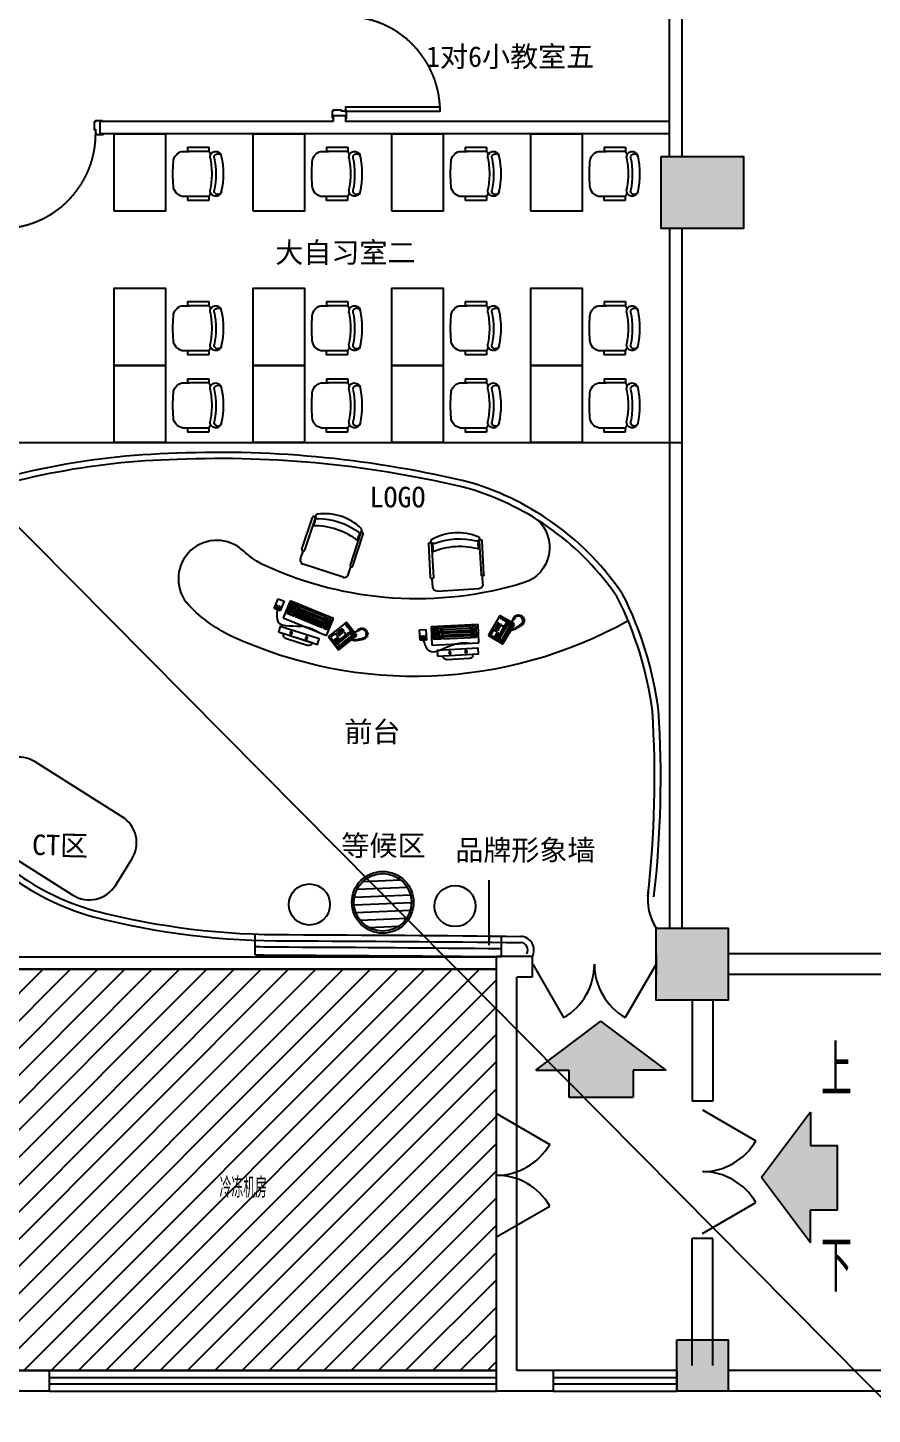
# Model space of a CAD drawing. Extents: x 392800 to 1041602, y -388882 to -94077.
# Drawn here: x 443132 to 451344, y -312974 to -299498 of the extents above; entities that cross this region are included whole.
import ezdxf
from ezdxf.enums import TextEntityAlignment as Align

# ---------------------------------------------------------------- set-up
doc = ezdxf.new("R2010")
doc.units = 0
doc.header["$LTSCALE"] = 1000
doc.header["$MEASUREMENT"] = 0
doc.linetypes.add('ACAD_ISO02W100', pattern=[15, 12, -3])
doc.linetypes.add('ACAD_ISO03W100', pattern=[30, 12, -18])
for name, color, linetype in [('DOOR【门】', 93, 'Continuous'), ('GUIHUABU包柱', 132, 'Continuous'), ('IAR-文字350', 2, 'ACAD_ISO02W100'), ('IBS-墙面灯带', 40, 'INHOPE-LED LIGHT'), ('IBS-完成面', 2, 'Continuous'), ('IBS-新建墙体', 1, 'Continuous'), ('IBS－墙体', 6, 'Continuous'), ('IBS－窗', 1, 'Continuous'), ('IDS－门', 3, 'Continuous'), ('IFF-家具', 51, 'Continuous'), ('IFF-电话电脑', 3, 'Continuous'), ('PUB_HATCH', 8, 'Continuous'), ('PUB_TEXT', 7, 'Continuous'), ('WALL', 255, 'Continuous'), ('WINDOW_TEXT', 7, 'Continuous')]:
    doc.layers.add(name, color=color, linetype=linetype)
doc.layers.add('DOOR【门套】', color=70, linetype='Continuous', lineweight=0)
doc.styles.add('_HZFS', font='txt.shx', dxfattribs={"width": 0.6, "bigfont": 'HZFS.shx'})
doc.styles.add('_HZTXT', font='gbenor.shx', dxfattribs={"bigfont": 'gbcbig.shx'})
doc.styles.add('_TCH_DIM_T3', font='SIMPLEX', dxfattribs={"width": 0.705882, "bigfont": 'GBCBIG'})
doc.styles.add('INHOPE-03', font='gbeitc.shx', dxfattribs={"width": 0.85, "bigfont": 'gbcbig.shx'})
doc.styles.add('SIMPLEX', font='SIMPLEX.SHX', dxfattribs={"width": 0.7})
doc.styles.get("Standard").update_dxf_attribs({"font": 'gbenor.shx', "bigfont": 'gbcbig.shx'})
doc.linetypes.add('INHOPE-LED LIGHT', pattern='A,12.7,-5.08,["LED",INHOPE-03,S=2.54,R=0,X=-2.54,Y=-1.27],-6.35', length=24.13)
doc.dimstyles.new('_TCH_ARCH&&100', dxfattribs={"dimtxt": 297.5, "dimasz": 100, "dimexe": 250, "dimexo": 300, "dimgap": 126.25, "dimtad": 1, "dimdec": 0, "dimzin": 0, "dimdsep": 46, "dimtxsty": '_TCH_DIM_T3', "dimblk": 'ARCHTICK', "dimcen": 0.09, "dimclrt": 7, "dimazin": 2, "dimtfac": 1, "dimtdec": 0, "dimtix": 1, "dimtmove": 2, "dimatfit": 3, "dimfxl": 1, "dimtolj": 1, "dimtzin": 0, "dimarcsym": 0})

# ---------------------------------------------------------------- blocks, each defined once
blk = doc.blocks.new('_DBLK1')
for p, q in [((-0.5, 0), (-0.25, -0.433)), ((0.5, 0), (0.25, -0.433))]:
    blk.add_line(p, q)
for centre, start, end in [((-0.5, 0), 300, 0), ((0.5, 0), 180, 240)]:
    blk.add_arc(centre, 0.5, start, end)
at = {"layer": 'WINDOW_TEXT', "style": 'SIMPLEX', "flags": 9}
blk.add_attdef('A', text='', height=1, dxfattribs=at).set_placement((0, 1.5), align=Align.MIDDLE)
blk = doc.blocks.new('_FZH')
blk.add_solid([(0.5, 0.5), (0.5, -0.5), (-0.5, 0.5), (-0.5, -0.5)])
blk = doc.blocks.new('dhj')
at = {"linetype": 'ByBlock'}
for p, q in [((238528, 63473), (238525, 63470)), ((238687, 63473), (238528, 63473)), ((238690, 63470), (238687, 63473)), ((238525, 63470), (238525, 63251)), ((238545, 63469), (238538, 63461)), ((238538, 63461), (238538, 63270)), ((238542, 63464), (238541, 63457)), ((238541, 63457), (238541, 63415)), ((238541, 63457), (238555, 63443)), ((238541, 63415), (238544, 63407)), ((238549, 63467), (238542, 63464)), ((238544, 63407), (238549, 63399)), ((238593, 63469), (238545, 63469)), ((238587, 63467), (238549, 63467)), ((238557, 63446), (238549, 63467)), ((238549, 63399), (238550, 63388)), ((238549, 63330), (238550, 63342)), ((238550, 63388), (238550, 63372)), ((238550, 63342), (238550, 63372)), ((238555, 63443), (238557, 63446)), ((238555, 63372), (238555, 63443)), ((238555, 63372), (238555, 63286)), ((238557, 63446), (238579, 63446)), ((238579, 63446), (238587, 63467)), ((238580, 63443), (238579, 63446)), ((238595, 63457), (238580, 63443)), ((238580, 63372), (238580, 63443)), ((238580, 63372), (238580, 63286)), ((238587, 63399), (238585, 63388)), ((238585, 63388), (238585, 63372)), ((238585, 63342), (238585, 63372)), ((238587, 63330), (238585, 63342)), ((238587, 63467), (238593, 63464)), ((238591, 63407), (238587, 63399)), ((238595, 63415), (238591, 63407)), ((238599, 63461), (238593, 63469)), ((238593, 63464), (238595, 63457)), ((238595, 63457), (238595, 63415)), ((238599, 63269), (238599, 63461)), ((238628, 63459), (238628, 63400)), ((238674, 63459), (238628, 63459)), ((238628, 63400), (238674, 63400)), ((238674, 63400), (238674, 63459)), ((238690, 63251), (238690, 63470)), ((238452, 63197), (238453, 63205)), ((238453, 63205), (238462, 63205)), ((238455, 63212), (238458, 63219)), ((238462, 63205), (238455, 63212)), ((238458, 63219), (238468, 63219)), ((238459, 63222), (238461, 63232)), ((238468, 63219), (238459, 63222)), ((238461, 63232), (238471, 63231)), ((238465, 63240), (238469, 63246)), ((238471, 63231), (238465, 63240)), ((238476, 63231), (238465, 63201)), ((238469, 63246), (238478, 63243)), ((238473, 63252), (238477, 63258)), ((238478, 63243), (238473, 63252)), ((238486, 63250), (238476, 63231)), ((238477, 63258), (238485, 63256)), ((238479, 63263), (238483, 63270)), ((238485, 63256), (238479, 63263)), ((238483, 63270), (238491, 63266)), ((238485, 63274), (238487, 63279)), ((238491, 63266), (238485, 63274)), ((238487, 63253), (238485, 63252)), ((238485, 63252), (238486, 63250)), ((238487, 63279), (238496, 63276)), ((238494, 63266), (238487, 63253)), ((238491, 63285), (238494, 63290)), ((238496, 63276), (238491, 63285)), ((238494, 63290), (238502, 63287)), ((238504, 63283), (238494, 63266)), ((238497, 63296), (238498, 63299)), ((238502, 63287), (238497, 63296)), ((238498, 63299), (238502, 63300)), ((238502, 63300), (238508, 63301)), ((238510, 63293), (238504, 63283)), ((238509, 63296), (238506, 63296)), ((238506, 63296), (238510, 63293)), ((238508, 63301), (238512, 63307)), ((238511, 63298), (238509, 63296)), ((238515, 63301), (238511, 63298)), ((238512, 63307), (238516, 63309)), ((238519, 63304), (238515, 63301)), ((238516, 63309), (238525, 63310)), ((238525, 63305), (238519, 63304)), ((238525, 63251), (238528, 63248)), ((238528, 63248), (238562, 63248)), ((238538, 63270), (238545, 63261)), ((238541, 63315), (238544, 63323)), ((238541, 63272), (238541, 63315)), ((238541, 63272), (238555, 63286)), ((238542, 63265), (238541, 63272)), ((238549, 63262), (238542, 63265)), ((238544, 63323), (238549, 63330)), ((238545, 63261), (238564, 63261)), ((238557, 63283), (238549, 63262)), ((238564, 63262), (238549, 63262)), ((238551, 63209), (238557, 63213)), ((238552, 63201), (238551, 63209)), ((238555, 63286), (238557, 63283)), ((238557, 63283), (238579, 63283)), ((238557, 63229), (238561, 63244)), ((238557, 63221), (238557, 63229)), ((238557, 63213), (238557, 63221)), ((238561, 63244), (238564, 63254)), ((238565, 63237), (238561, 63222)), ((238561, 63222), (238562, 63214)), ((238562, 63214), (238561, 63212)), ((238561, 63212), (238564, 63208)), ((238564, 63254), (238565, 63267)), ((238564, 63208), (238565, 63201)), ((238565, 63267), (238569, 63267)), ((238569, 63253), (238565, 63237)), ((238568, 63248), (238687, 63248)), ((238569, 63267), (238569, 63253)), ((238587, 63262), (238569, 63262)), ((238569, 63261), (238591, 63261)), ((238580, 63286), (238579, 63283)), ((238579, 63283), (238587, 63262)), ((238595, 63272), (238580, 63286)), ((238591, 63323), (238587, 63330)), ((238587, 63262), (238593, 63265)), ((238595, 63315), (238591, 63323)), ((238591, 63261), (238599, 63269)), ((238593, 63265), (238595, 63272)), ((238595, 63272), (238595, 63315)), ((238687, 63248), (238690, 63251)), ((238462, 63194), (238452, 63197)), ((238453, 63190), (238462, 63194)), ((238455, 63183), (238453, 63190)), ((238465, 63184), (238455, 63183)), ((238457, 63175), (238465, 63184)), ((238459, 63168), (238457, 63175)), ((238469, 63171), (238459, 63168)), ((238464, 63163), (238469, 63171)), ((238468, 63159), (238464, 63163)), ((238465, 63201), (238469, 63177)), ((238477, 63163), (238468, 63159)), ((238469, 63177), (238484, 63163)), ((238474, 63154), (238477, 63163)), ((238479, 63149), (238474, 63154)), ((238486, 63158), (238479, 63149)), ((238484, 63163), (238502, 63155)), ((238485, 63148), (238486, 63158)), ((238490, 63146), (238485, 63148)), ((238497, 63152), (238490, 63146)), ((238497, 63143), (238497, 63152)), ((238504, 63142), (238497, 63143)), ((238502, 63155), (238521, 63156)), ((238507, 63152), (238504, 63142)), ((238509, 63143), (238507, 63152)), ((238515, 63143), (238509, 63143)), ((238519, 63152), (238515, 63143)), ((238523, 63143), (238519, 63152)), ((238521, 63156), (238539, 63165)), ((238530, 63145), (238523, 63143)), ((238536, 63149), (238529, 63156)), ((238529, 63156), (238530, 63145)), ((238542, 63153), (238536, 63149)), ((238539, 63165), (238551, 63181)), ((238548, 63156), (238541, 63162)), ((238541, 63162), (238542, 63153)), ((238553, 63162), (238548, 63156)), ((238558, 63169), (238549, 63171)), ((238549, 63171), (238553, 63162)), ((238551, 63181), (238552, 63201)), ((238564, 63185), (238554, 63184)), ((238554, 63184), (238563, 63177)), ((238565, 63201), (238556, 63199)), ((238556, 63199), (238565, 63193)), ((238563, 63177), (238558, 63169)), ((238565, 63193), (238564, 63185))]:
    blk.add_line(p, q, dxfattribs=at)
at = {"color": 252, "linetype": 'ByBlock'}
for p, q in [((238611, 63456), (238623, 63456)), ((238611, 63451), (238611, 63456)), ((238623, 63451), (238611, 63451)), ((238611, 63446), (238623, 63446)), ((238611, 63442), (238611, 63446)), ((238623, 63442), (238611, 63442)), ((238611, 63437), (238623, 63437)), ((238611, 63432), (238611, 63437)), ((238623, 63432), (238611, 63432)), ((238611, 63427), (238623, 63427)), ((238611, 63423), (238611, 63427)), ((238623, 63423), (238611, 63423)), ((238611, 63418), (238623, 63418)), ((238611, 63413), (238611, 63418)), ((238623, 63413), (238611, 63413)), ((238611, 63408), (238623, 63408)), ((238611, 63403), (238611, 63408)), ((238623, 63403), (238611, 63403)), ((238623, 63456), (238623, 63451)), ((238623, 63446), (238623, 63442)), ((238623, 63437), (238623, 63432)), ((238623, 63427), (238623, 63423)), ((238623, 63418), (238623, 63413)), ((238623, 63408), (238623, 63403)), ((238631, 63381), (238631, 63372)), ((238641, 63381), (238631, 63381)), ((238631, 63372), (238641, 63372)), ((238631, 63364), (238631, 63354)), ((238641, 63364), (238631, 63364)), ((238631, 63354), (238641, 63354)), ((238631, 63346), (238631, 63337)), ((238641, 63346), (238631, 63346)), ((238631, 63337), (238641, 63337)), ((238641, 63372), (238641, 63381)), ((238641, 63354), (238641, 63364)), ((238641, 63337), (238641, 63346)), ((238647, 63381), (238647, 63372)), ((238657, 63381), (238647, 63381)), ((238647, 63372), (238657, 63372)), ((238657, 63364), (238647, 63364)), ((238647, 63364), (238647, 63354)), ((238647, 63354), (238657, 63354)), ((238657, 63346), (238647, 63346)), ((238647, 63346), (238647, 63337)), ((238647, 63337), (238657, 63337)), ((238657, 63372), (238657, 63381)), ((238657, 63354), (238657, 63364)), ((238657, 63337), (238657, 63346)), ((238663, 63381), (238663, 63372)), ((238672, 63381), (238663, 63381)), ((238663, 63372), (238672, 63372)), ((238672, 63364), (238663, 63364)), ((238663, 63364), (238663, 63354)), ((238663, 63354), (238672, 63354)), ((238672, 63346), (238663, 63346)), ((238663, 63346), (238663, 63337)), ((238663, 63337), (238672, 63337)), ((238672, 63372), (238672, 63381)), ((238672, 63354), (238672, 63364)), ((238672, 63337), (238672, 63346)), ((238622, 63329), (238609, 63329)), ((238609, 63329), (238609, 63319)), ((238609, 63319), (238622, 63319)), ((238611, 63269), (238626, 63269)), ((238611, 63259), (238611, 63269)), ((238626, 63259), (238611, 63259)), ((238622, 63319), (238622, 63329)), ((238626, 63269), (238626, 63259)), ((238631, 63329), (238631, 63319)), ((238641, 63329), (238631, 63329)), ((238631, 63319), (238641, 63319)), ((238633, 63259), (238633, 63269)), ((238633, 63269), (238649, 63269)), ((238649, 63259), (238633, 63259)), ((238641, 63319), (238641, 63329)), ((238657, 63329), (238647, 63329)), ((238647, 63329), (238647, 63319)), ((238647, 63319), (238657, 63319)), ((238649, 63269), (238649, 63259)), ((238655, 63259), (238655, 63269)), ((238655, 63269), (238671, 63269)), ((238671, 63259), (238655, 63259)), ((238657, 63319), (238657, 63329)), ((238672, 63329), (238663, 63329)), ((238663, 63329), (238663, 63319)), ((238663, 63319), (238672, 63319)), ((238671, 63269), (238671, 63259)), ((238672, 63319), (238672, 63329))]:
    blk.add_line(p, q, dxfattribs=at)
at = {"color": 252, "width": 0.8, "flags": 9}
for tag in ['YSIZE', 'XSIZE']:
    blk.add_attdef(tag, (238639, 63341), '', height=0.5, rotation=270, dxfattribs=at)
blk = doc.blocks.new('sbjp')
at = {"linetype": 'ByBlock'}
for p, q in [((239852, 61204), (239852, 61267)), ((239852, 61267), (239953, 61267)), ((239953, 61204), (239852, 61204)), ((239953, 61267), (239953, 61204)), ((239801, 61153), (239801, 60696)), ((239979, 61153), (239801, 61153)), ((239979, 60696), (239979, 61153)), ((239801, 60696), (239979, 60696))]:
    blk.add_line(p, q, dxfattribs=at)
at = {"color": 252, "linetype": 'ByBlock'}
for p, q in [((239862, 61260), (239862, 61250)), ((239892, 61260), (239862, 61260)), ((239862, 61250), (239892, 61250)), ((239862, 61240), (239862, 61229)), ((239892, 61240), (239862, 61240)), ((239862, 61229), (239892, 61229)), ((239892, 61219), (239862, 61219)), ((239862, 61219), (239862, 61209)), ((239862, 61209), (239892, 61209)), ((239892, 61250), (239892, 61260)), ((239892, 61229), (239892, 61240)), ((239892, 61209), (239892, 61219)), ((239964, 61138), (239857, 61138)), ((239857, 61138), (239857, 61056)), ((239857, 61117), (239964, 61117)), ((239857, 61097), (239964, 61097)), ((239857, 61077), (239964, 61077)), ((239857, 61056), (239964, 61056)), ((239964, 61046), (239857, 61046)), ((239857, 61046), (239857, 60767)), ((239875, 61046), (239875, 60767)), ((239892, 61046), (239892, 60767)), ((239910, 61046), (239910, 60767)), ((239928, 61046), (239928, 60767)), ((239946, 61046), (239946, 60767)), ((239964, 61056), (239964, 61138)), ((239964, 60767), (239964, 61046)), ((239857, 60767), (239964, 60767)), ((239964, 60757), (239857, 60757)), ((239857, 60757), (239857, 60716)), ((239857, 60736), (239943, 60736)), ((239857, 60716), (239964, 60716)), ((239943, 60716), (239943, 60757)), ((239964, 60716), (239964, 60757))]:
    blk.add_line(p, q, dxfattribs=at)
at = {"linetype": 'ByBlock'}
blk.add_spline([(239852, 61236), (239749, 61187), (239801, 60924), (239801, 60778)], degree=3, dxfattribs=at)
blk = doc.blocks.new('COM-1')
for p, q in [((-146, 55), (146, 55)), ((106, 95), (-106, 95))]:
    blk.add_line(p, q)
blk.add_lwpolyline([(-200, 55), (200, 55), (200, 0), (-200, 0)], close=True)
for centre, start_param, end_param in [((-106, 55), 4.73687, 6.307667), ((106, 55), 3.166074, 4.73687)]:
    blk.add_ellipse(centre, major_axis=(-40, 1), ratio=0.999999, start_param=start_param, end_param=end_param)
at = {"color": 252}
for centre in [(-79, 28), (79, 28)]:
    blk.add_ellipse(centre, major_axis=(-11, -0.3), ratio=0.999999, dxfattribs=at)
blk = doc.blocks.new('A$C68716B1F')
for p, q in [((473, 567), (565, 254)), ((591, 262), (499, 575)), ((92, 116), (0, 429)), ((26, 436), (118, 123)), ((603, 167), (580, 245)), ((133, 29), (110, 107)), ((183, 2), (576, 117))]:
    blk.add_line(p, q)
at = {"extrusion": (0, 0, -1)}
for centre, major_axis, start_param, end_param in [((366, 103), (491, 144), 4.257523, 5.167537), ((438, -142), (676, 199), 4.417863, 5.007202), ((447, 585), (16.1, 16.1), -0.514787, 2.440902), ((564, 560), (68.2, 68.2), 3.151679, 4.148551), ((486, 571), (-9.55, 9.55), 5.212265, 8.354799), ((13, 432), (-11.9, 6.4), -0.782467, 2.360067), ((38, 465), (16.1, 16.1), 1.699662, 4.655351), ((-46, 381), (68.2, 68.2), -0.007224, 0.989648), ((459, -211), (676, 198), 4.375587, 5.048176), ((578, 258), (9.55, 9.55), 0.498934, 3.641469), ((564, 156), (28.6, 28.6), 0.499562, 2.070358), ((105, 119), (9.55, 9.55), 0.499876, 3.642411), ((172, 40), (28.6, 28.6), 2.070358, 3.641154)]:
    blk.add_ellipse(centre, major_axis=major_axis, ratio=1, start_param=start_param, end_param=end_param, dxfattribs=at)
blk = doc.blocks.new('主入口箭头')
at = {"layer": 'IBS－墙体', "linetype": 'ByBlock'}
blk.add_hatch(color=32, dxfattribs=at).paths.add_polyline_path([(-107691, -17964), (-108167, -17330), (-108167, -17652), (-108429, -17652), (-108429, -18277), (-108167, -18277), (-108167, -18599)])
at = {"layer": 'IBS－墙体', "color": 32, "linetype": 'ByBlock'}
for p, q in [((-108167, -17330), (-107691, -17964)), ((-108167, -17330), (-108167, -17652)), ((-108167, -17652), (-108429, -17652)), ((-108429, -17652), (-108429, -18277)), ((-108167, -18599), (-107691, -17964)), ((-108167, -18277), (-108429, -18277)), ((-108167, -18599), (-108167, -18277))]:
    blk.add_line(p, q, dxfattribs=at)
blk = doc.blocks.new('CH3')
for p, q in [((-259, 349), (-259, 141)), ((-218, 349), (-259, 349)), ((-218, 142), (-218, 349)), ((259, 350), (218, 350)), ((218, 350), (218, 142)), ((259, 142), (259, 350)), ((-218, 89), (-218, 163)), ((218, 87), (218, 162))]:
    blk.add_line(p, q)
at = {"linetype": 'Continuous'}
for p, q in [((-218, 141), (-259, 141)), ((259, 142), (218, 142))]:
    blk.add_line(p, q, dxfattribs=at)
for centre, radius, start, end in [((-163, 416), 55.3, 99.8988, 279.7522), ((-166, 436), 35.2, 94.9128, 274.9128), ((0, -348), 836, 78.0899, 101.9101), ((-4, -349), 766, 78.0112, 101.9888), ((163, 416), 55.3, 260.2478, 80.1012), ((159, 437), 36.2, 265.0872, 70.3213), ((18, -535), 913, 91.1567, 100.8714), ((-18, -535), 913, 79.1286, 88.8433), ((-111, 115), 111, 193.2566, 265.9234), ((0, 1666), 1666, 265.9234, 274.0766), ((111, 115), 111, 274.0766, 345.8334)]:
    blk.add_arc(centre, radius, start, end, dxfattribs=at)
for centre, start, end in [((-181, 309), 90.7226, 132.8382), ((180, 309), 47.1618, 87.5717)]:
    blk.add_arc(centre, 54.9, start, end)
blk = doc.blocks.new('*U236')
at = {"color": 250, "linetype": 'ACAD_ISO03W100'}
blk.add_arc((-40, 59), 920, 90, 180, dxfattribs=at)
at = {"layer": 'DOOR【门套】', "color": 3, "linetype": 'ByBlock', "lineweight": -2}
for points in [[(-40, 60), (-40, 980), (-80, 980), (-80, 60)], [(-970, 60), (-960, 60), (-960, 20), (-950, 20), (-950, -60), (-960, -60), (-960, -70), (-1020, -70), (-1020, -60), (-1000, -60), (-1000, 60), (-1030, 60), (-1030, 70), (-970, 70)], [(-30, 60), (-40, 60), (-40, 20), (-50, 20), (-50, -60), (-40, -60), (-40, -70), (20, -70), (20, -60), (0, -60), (0, 60), (30, 60), (30, 70), (-30, 70)]]:
    blk.add_lwpolyline(points, close=True, dxfattribs=at)
at = {"layer": 'DOOR【门】', "linetype": 'ByBlock', "style": '_HZTXT', "flags": 8}
blk.add_attdef('门编号', text='', height=250, dxfattribs=at).set_placement((-435, 84), align=Align.CENTER)
blk = doc.blocks.new('_ArchTick')
at = {"color": 0, "linetype": 'ByBlock', "const_width": 0.4}
blk.add_lwpolyline([(-0.5, -0.5), (0.5, 0.5)], dxfattribs=at)

msp = doc.modelspace()

# ---------------------------------------------------------------- hatches: boundary and pattern name
at = {"layer": 'PUB_HATCH'}
h = msp.add_hatch(dxfattribs=at)
h.set_pattern_fill('ANSI31', color=256, scale=1500)
h.set_pattern_definition([(45, (-78011.46, -97026.16), (-132.58252, 132.58252), [])])
h.paths.add_polyline_path([(441792.6, -286948), (441792.6, -294748.7), (441417.6, -294748.7), (441417.6, -295198.7), (449217.6, -295198.7), (449217.6, -294748.7), (449592.6, -294748.7), (449592.6, -286948.7), (449592.6, -279148.7), (449442.6, -279148.7), (449442.6, -278848.7), (427742.6, -278848.7), (427742.6, -278898.7), (427242.6, -278898.7), (421342.6, -278898.7), (417842.6, -278898.7), (417842.6, -279148.7), (417542.6, -279148.7), (417542.6, -286949.4)])
h.paths.add_polyline_path([(447688.7, -312548.7), (447688.7, -308648.7), (442142.6, -308648.7), (442142.6, -308998.7), (434442.6, -308998.7), (434442.6, -312548.7)])
h = msp.add_hatch(dxfattribs=at)
h.set_pattern_fill('ANSI31', color=256, scale=600, angle=-42.70741)
h.set_pattern_definition([(2.2925865, (-16465.006, 546999.606), (-3.000188, 74.9399685), [])])
h.paths.add_polyline_path([(446584.2, -307717.8, 1), (446584.2, -308277.8, 1)])

# ---------------------------------------------------------------- linework, layer by layer
at = {"layer": 'GUIHUABU包柱', "color": 0}
msp.add_line((449492.6, -307548.6), (449492.6, -308248.7), dxfattribs=at)
at = {"layer": 'IBS-墙面灯带', "linetype": 'INHOPE-LED LIGHT', "ltscale": 0.01}
for points in [[(444584.2, -303633.5, 0.0906751), (441979.6, -304178.7, 0.0847076)], [(449221.7, -307943.9, 0.0448496), (449266, -306133.9, 0.0856869), (448916.8, -305001.6, 0.1721965), (447443.1, -303920.6, 0.0702138), (444583.4, -303633.5, 0.0702517)], [(442124.1, -305785.6, 0.1119469), (442269.4, -306979.8, 0.1941559), (443771.3, -308139.5, 0.0646208), (445672.2, -308371.8, -0.0014551), (447925.7, -308388.7, -0.0014551)], [(445344.7, -308427.1, 0.0109237), (445672.3, -308431.8, -0.0013345), (447738.7, -308446.8, -0.0013345)]]:
    msp.add_lwpolyline(points, format="xyb", dxfattribs=at)
msp.add_arc((447920.2, -308462.8), 74.2, 332.06542, 87.36968, dxfattribs=at)
at = {"layer": 'IBS-完成面'}
for p, q in [((446102.6, -300349.5), (446102.6, -300409.5)), ((446222.6, -300349.5), (446222.6, -300409.5)), ((446102.6, -300409.5), (443832.6, -300409.5)), ((449372.6, -300409.5), (446222.6, -300409.5)), ((449372.6, -300529.5), (443832.6, -300529.5)), ((442022.6, -303529.5), (449492.6, -303529.5)), ((445344.7, -308507.1), (445344.7, -308307)), ((447738.7, -308525.6), (447738.7, -308326.8))]:
    msp.add_line(p, q, dxfattribs=at)
for points in [[(444585.7, -303693.5, 0.0854915), (442142.6, -304178.7, 0.0689171)], [(449162.1, -307937, 0.0448023), (449206.3, -306139.7, 0.085288), (448864.9, -305031.9, 0.1716794), (447427.1, -303978.5, 0.0701577), (444586.3, -303693.5)], [(442183.8, -305791.7, 0.1114151), (442324, -306954.3, 0.1934979), (443786.9, -308081.5, 0.0646092), (445672.2, -308311.8, -0.0014553), (447926.3, -308328.7, 0.0045629)], [(445344.7, -308507.1, 0.0108121), (445672.4, -308511.8, -0.0007868), (447738.7, -308525.6, -0.0013024)]]:
    msp.add_lwpolyline(points, format="xyb", dxfattribs=at)
for centre, radius, start, end in [((449664.1, -307973.5), 503.4, 171.29538, 213.1449), ((447920.2, -308462.8), 134.2, 332.06542, 87.36968)]:
    msp.add_arc(centre, radius, start, end, dxfattribs=at)
at = {"layer": 'IBS-新建墙体'}
msp.add_line((406699, -267705.5), (461407.9, -322870.5), dxfattribs=at)
at = {"layer": 'IBS－墙体'}
for p, q in [((449372.6, -300748.7), (449372.6, -296510.3)), ((449492.7, -296642.3), (449492.7, -300748.7)), ((449372.6, -301448.7), (449372.6, -308248.7)), ((449492.6, -301448.7), (449492.6, -308248.7)), ((442142.6, -308528.7), (447688.7, -308528.7)), ((448038.7, -308525.6), (447688.7, -308525.6)), ((447688.7, -312748.7), (447688.7, -308525.6)), ((448038.7, -308525.6), (448038.7, -308725.6)), ((453092.6, -308498.7), (449942.6, -308498.7)), ((442142.6, -308648.7), (447688.7, -308648.7)), ((448038.7, -308725.6), (447888.7, -308725.6)), ((447888.7, -312548.7), (447888.7, -308725.6)), ((457192.6, -308698.7), (449942.6, -308698.7)), ((449592.6, -308948.7), (449592.6, -309930.9)), ((449792.6, -308948.7), (449792.6, -309930.9)), ((449792.6, -309930.9), (449592.6, -309930.9)), ((449792.6, -311266.5), (449592.6, -311266.5)), ((449592.6, -312498.7), (449592.6, -311266.5)), ((449792.6, -312498.7), (449792.6, -311266.5)), ((443342.6, -312548.7), (442142.6, -312548.7)), ((443342.6, -312748.7), (443342.6, -312548.7)), ((448242.6, -312548.7), (447888.7, -312548.7)), ((448242.6, -312548.7), (448242.6, -312748.7)), ((449442.6, -312548.7), (449442.6, -312748.7)), ((452092.6, -312548.7), (449942.6, -312548.7)), ((443342.6, -312748.7), (442142.6, -312748.7)), ((448242.6, -312748.7), (447692.6, -312748.7)), ((452092.6, -312748.7), (449442.6, -312748.7))]:
    msp.add_line(p, q, dxfattribs=at)
for points in [[(449292.6, -300748.7), (450092.6, -300748.7), (450092.6, -301448.7), (449292.6, -301448.7)], [(449242.6, -308248.7), (449942.6, -308248.7), (449942.6, -308948.7), (449242.6, -308948.7)], [(449442.6, -312248.7), (449942.6, -312248.7), (449942.6, -312748.7), (449442.6, -312748.7)]]:
    msp.add_lwpolyline(points, close=True, dxfattribs=at)
at = {"layer": 'IBS－窗'}
for p, q in [((447688.7, -312548.7), (443342.6, -312548.7)), ((447688.7, -312618.7), (443342.6, -312618.7)), ((449442.6, -312548.7), (448242.6, -312548.7)), ((449442.6, -312618.7), (448242.6, -312618.7)), ((443342.6, -312678.7), (447688.7, -312678.7)), ((443342.6, -312748.7), (447688.7, -312748.7)), ((448242.6, -312678.7), (449442.6, -312678.7)), ((448242.6, -312748.7), (449442.6, -312748.7))]:
    msp.add_line(p, q, dxfattribs=at)
at = {"layer": 'IFF-家具'}
for points in [[(443972.6, -301279.5), (443972.6, -300529.5), (444472.6, -300529.5), (444472.6, -301279.5)], [(445322.6, -301279.5), (445322.6, -300529.5), (445822.6, -300529.5), (445822.6, -301279.5)], [(446672.6, -301279.5), (446672.6, -300529.5), (447172.6, -300529.5), (447172.6, -301279.5)], [(448022.6, -301279.5), (448022.6, -300529.5), (448522.6, -300529.5), (448522.6, -301279.5)], [(443972.6, -302779.5), (443972.6, -302029.5), (444472.6, -302029.5), (444472.6, -302779.5)], [(445322.6, -302779.5), (445322.6, -302029.5), (445822.6, -302029.5), (445822.6, -302779.5)], [(446672.6, -302779.5), (446672.6, -302029.5), (447172.6, -302029.5), (447172.6, -302779.5)], [(448022.6, -302779.5), (448022.6, -302029.5), (448522.6, -302029.5), (448522.6, -302779.5)], [(443972.6, -303529.5), (443972.6, -302779.5), (444472.6, -302779.5), (444472.6, -303529.5)], [(445322.6, -303529.5), (445322.6, -302779.5), (445822.6, -302779.5), (445822.6, -303529.5)], [(446672.6, -303529.5), (446672.6, -302779.5), (447172.6, -302779.5), (447172.6, -303529.5)], [(448022.6, -303529.5), (448022.6, -302779.5), (448522.6, -302779.5), (448522.6, -303529.5)]]:
    msp.add_lwpolyline(points, close=True, dxfattribs=at)
msp.add_lwpolyline([(448082.4, -304277, -0.5830351), (447960.3, -304890.9)], format="xyb", dxfattribs=at)
at = {"layer": 'IFF-家具', "elevation": -1.3}
for points in [[(447960.3, -304890.9, -0.1848926), (445437.1, -304724.2, -0.0787643), (445225.3, -304580, -0.0821485)], [(448971.1, -305262.3, -0.2400102), (445109.4, -305410, -0.0974471), (444675.1, -305083.2, -0.0883018)]]:
    msp.add_lwpolyline(points, format="xyb", dxfattribs=at)
at = {"layer": 'IFF-家具'}
msp.add_lwpolyline([(442724.5, -307394), (443570.5, -307927.3, 0.4142136), (443984.2, -307833.5), (444144.2, -307579.7, 0.4142136), (444050.4, -307165.9), (443204.5, -306632.7, 0.4142136), (442790.7, -306726.5), (442630.7, -306980.3, 0.4142136)], format="xyb", close=True, dxfattribs=at)
for centre, radius in [((446584.2, -307997.8), 300), ((445871.2, -308019.2), 200), ((447287, -308034.5), 200)]:
    msp.add_circle(centre, radius, dxfattribs=at)
msp.add_arc((444970.6, -304853.9, -1.3), 374, 46.62893, 217.80249, dxfattribs=at)
at = {"layer": 'PUB_HATCH'}
msp.add_lwpolyline([(434442.6, -308998.7), (434442.6, -312548.7), (447688.7, -312548.7), (447688.7, -308648.7), (442142.6, -308648.7), (442142.6, -308998.7), (434442.6, -308998.7)], dxfattribs=at)
msp.add_circle((446584.2, -307997.8), 280, dxfattribs=at)
at = {"layer": 'WALL'}
msp.add_line((449242.6, -308498.7), (449242.6, -308698.7), dxfattribs=at)

# ---------------------------------------------------------------- block references
at = {"layer": 'IBS-新建墙体'}
for p, rotation in [((430742.4, -201462.9), 90), ((342576.2, -328637.7), 180)]:
    msp.add_blockref('主入口箭头', p, dxfattribs=dict(at, rotation=rotation))
at = {"layer": 'IDS－门'}
for p, rotation in [((446162.6, -300349.5), 270), ((442832.6, -300469.5), 180)]:
    msp.add_blockref('*U236', p, dxfattribs=dict(at, rotation=rotation))
at = {"layer": 'IDS－门', "xscale": -1200, "yscale": -1200, "zscale": 1200}
for p, rotation in [((448642.6, -308598.7), 180), ((447688.7, -310650.6), 270), ((449692.6, -310615.7), 270)]:
    msp.add_blockref('_DBLK1', p, dxfattribs=dict(at, rotation=rotation))
at = {"layer": 'IFF-家具', "xscale": -1}
for name, p, rotation in [('CH3', (444544, -300918), 270.000235868261), ('CH3', (445894, -300918), 270.000235868261), ('CH3', (447244, -300918), 270.000235868261), ('CH3', (448594, -300918), 270.000235868261), ('CH3', (444544, -302418), 270.000235868261), ('CH3', (445894, -302418), 270.000235868261), ('CH3', (447244, -302418), 270.000235868261), ('CH3', (448594, -302418), 270.000235868261), ('CH3', (444544, -303168), 270.000235868261), ('CH3', (445894, -303168), 270.000235868261), ('CH3', (447244, -303168), 270.000235868261), ('CH3', (448594, -303168), 270.000235868261), ('A$C68716B1F', (446381, -304847.1, -0.6), 358.1809621545856)]:
    msp.add_blockref(name, p, dxfattribs=dict(at, rotation=rotation))
at = {"layer": 'IFF-家具', "rotation": 346.9341654188545}
msp.add_blockref('A$C68716B1F', (446933.7, -304933, -0.6), dxfattribs=at)
at = {"layer": 'IFF-电话电脑', "extrusion": (0, 0, -1), "xscale": -1, "zscale": -1}
for p, rotation in [((-411870.1, -550396.7, 1.3), 292.1435649631352), ((-519218.2, -542220.2, 0.6), 267.3546458344329)]:
    msp.add_blockref('sbjp', p, dxfattribs=dict(at, rotation=rotation))
at = {"layer": 'IFF-电话电脑'}
for p, rotation in [((643580.8, -453689.4, -1.3), 128.2147931601795), ((685395.4, -372184.8, -1.3), 149.4213757027106)]:
    msp.add_blockref('dhj', p, dxfattribs=dict(at, rotation=rotation))
at = {"layer": 'IFF-电话电脑', "xscale": -1}
for p, rotation in [((445776.6, -305377.7, -1.3), 162.3410213543427), ((447313.6, -305539.8, -1.3), 183.5476038968732)]:
    msp.add_blockref('COM-1', p, dxfattribs=dict(at, rotation=rotation))
at = {"layer": 'PUB_HATCH', "zscale": 500}
for p, xscale, yscale in [((449692.6, -301098.7), 800, 700), ((449592.6, -308598.7), 700, 700), ((449692.6, -312498.7), 500, 500)]:
    msp.add_blockref('_FZH', p, dxfattribs=dict(at, xscale=xscale, yscale=yscale))

# ---------------------------------------------------------------- texts
at = {"layer": 'IAR-文字350', "width": 0.8}
msp.add_text('冷冻机房', height=200, rotation=360, dxfattribs=at).set_placement((444997.4, -310870.3))
at = {"layer": 'IAR-文字350', "char_height": 200, "width": 1759.036, "attachment_point": 3, "line_spacing_factor": 0.963855}
for s, insert in [('{\\fSimSun|b0|i0|c134|p2;1对6小教室五}', (448641, -299678.1)), ('{\\fSimSun|b0|i0|c134|p2;大自习室二}', (446903.3, -301582.2)), ('{\\fSimSun|b0|i0|c134|p2;LOGO}', (447000.1, -303959.4)), ('{\\fSimSun|b0|i0|c134|p2;前台}', (446756.1, -306240.2)), ('{\\fSimSun|b0|i0|c134|p2;等候区}', (447000.1, -307345.8)), ('{\\fSimSun|b0|i0|c134|p2;品牌形象墙}', (448652.9, -307390.4))]:
    msp.add_mtext(s, dxfattribs=dict(at, insert=insert))
at = {"layer": 'IAR-文字350', "insert": (443721.4, -307349.8), "char_height": 200, "width": 1759.036, "attachment_point": 3, "rotation": 358.67104, "line_spacing_factor": 0.963855}
msp.add_mtext('{\\fSimSun|b0|i0|c134|p2;CT区}', dxfattribs=at)
at = {"layer": 'PUB_TEXT', "style": '_HZFS', "width": 0.6}
for s, p in [('上', (450846.9, -309883)), ('下', (450845.8, -311783.3))]:
    msp.add_text(s, height=500, dxfattribs=at).set_placement(p)

# ---------------------------------------------------------------- leaders
at = {"layer": 'IBS-完成面'}
msp.add_leader([(447619.8, -308414.2), (447619.8, -307986.9), (447619.2, -307781.6)], dimstyle='_TCH_ARCH&&100', override={"dimgap": 126.25, "dimtad": 0}, dxfattribs=at)

doc.saveas('drawing.dxf')
